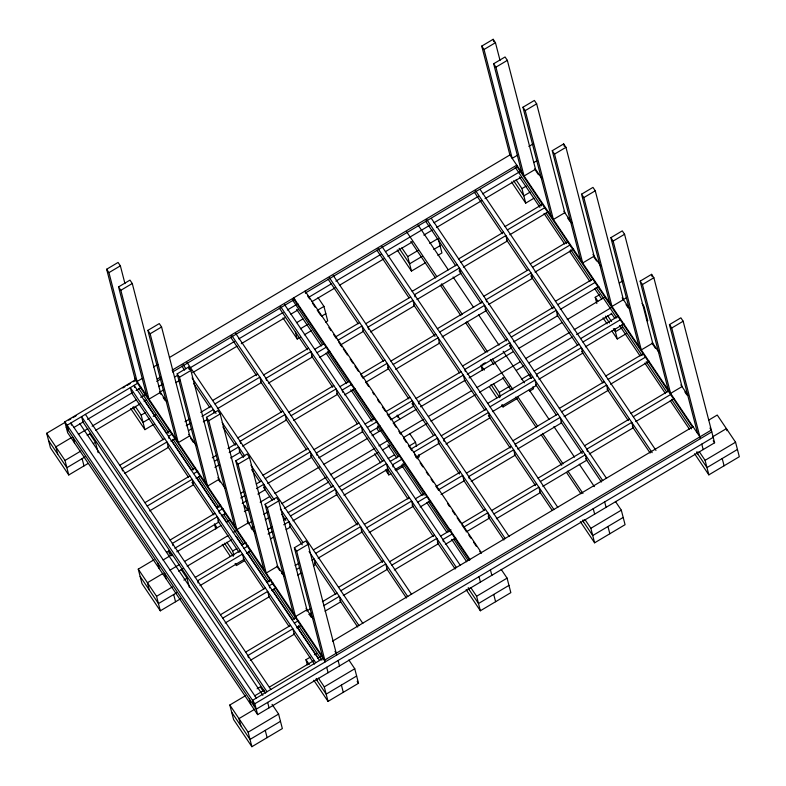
<?xml version="1.0" encoding="UTF-8"?>
<svg xmlns="http://www.w3.org/2000/svg" width="786" height="786" viewBox="0 0 786 786"><rect width="100%" height="100%" fill="white"/><g stroke="black" fill="none" stroke-linecap="round" stroke-linejoin="round"><path stroke-width="1.18" d="M336.703 655.043L308.083 544.364L305.793 540.965L294.367 547.763L296.656 551.163L325.276 661.832L135.28 379.913L106.65 269.244L118.077 262.445L120.366 265.845L124.954 283.589M699.894 436.878L509.898 154.96L481.739 46.099L493.166 39.3L495.455 42.699L500.043 60.443M142.286 378.41L137.098 381.495L108.94 272.634L120.366 265.845M517.375 155.264L512.187 158.35L484.029 49.489L495.455 42.699M118.558 286.9L129.985 280.111L132.274 283.5L160.423 392.361L148.996 399.16L120.848 290.299L118.558 286.9L146.707 395.761M493.647 63.754L505.064 56.965L507.353 60.355L535.512 169.216L524.085 176.015L495.937 67.154L493.647 63.754L521.796 172.615M120.848 290.299L132.274 283.5M495.937 67.154L507.353 60.355M147.856 330.375L159.283 323.586L161.572 326.976L189.721 435.837L178.304 442.636L150.146 333.775L147.856 330.375L176.015 439.236M522.945 107.24L534.372 100.441L536.661 103.84L564.81 212.692L553.383 219.491L525.235 110.629L522.945 107.24L551.094 216.091M150.146 333.775L161.572 326.976M525.235 110.629L536.661 103.84M153.614 366.915L157.829 364.409M169.422 357.512L509.898 154.96M697.604 433.479L669.456 324.618L680.873 317.829L683.162 321.219L714.602 442.783L257.641 714.631L67.645 432.713L64.825 421.827L135.536 379.756M88.052 463.494L68.755 474.97L50.442 447.794L46.688 433.283L65.602 422.033M68.746 420.156L70.848 418.909M72.951 417.661L76.104 415.784M122.852 387.97L124.954 386.722M127.047 385.474L130.201 383.597M133.355 381.721L135.457 380.473M528.86 146.432L533.065 143.936M137.825 383.155L67.115 425.226L68.529 430.669M73.805 427.525L83.296 421.876M87.521 419.36L132.903 392.371M136.066 390.485L141.342 387.341M157.318 378.99L160.482 377.103M172.075 370.206L516.766 165.148L517.227 166.956L305.361 293.011M156.728 381.426L160.943 378.921M172.547 372.024L294.819 299.279M177.164 373.861L188.581 367.062L190.87 370.461L219.029 479.313L207.602 486.112L179.454 377.251L177.164 373.861L205.313 482.712M552.244 150.716L563.67 143.917L565.959 147.316L594.118 256.177L582.691 262.966L554.533 154.105L552.244 150.716L580.402 259.577M71.605 437.497L55.845 446.87L57.722 454.121M533.812 162.515L536.966 160.639M78.384 434.314L87.875 428.665M92.1 426.159L136.42 399.789M140.645 397.274L145.921 394.14M158.585 386.604L162.81 384.089M174.413 377.182L177.587 375.305M190.241 367.769L234.572 341.399M238.787 338.884L283.117 312.523M287.332 310.008L297.894 303.73M308.446 297.452L331.663 283.638M335.877 281.133L381.259 254.133M385.484 251.618L429.804 225.248M434.029 222.743L478.35 196.372M482.575 193.857L520.568 171.26M179.454 377.251L190.87 370.461M554.533 154.105L565.959 147.316M87.177 435.365L90.341 433.479M95.617 430.345L139.947 403.975M144.162 401.469L146.275 400.212M159.99 392.047L164.215 389.532M175.828 382.625L180.043 380.119M192.708 372.584L237.028 346.213M241.253 343.708L285.573 317.338M290.859 314.194L298.238 309.802M311.963 301.637L335.18 287.823M339.405 285.318L383.725 258.948M387.95 256.433L412.218 242M423.831 235.093L432.271 230.062M436.485 227.557L481.867 200.558M485.031 198.671L520.922 177.331M68.755 474.97L65.002 460.458L80.762 451.076M93.367 443.579L95.47 442.331L89.584 433.597M154.056 424.224L144.919 429.657L141.166 415.146L145.361 412.65M296.636 322.653L302.934 318.9M317.642 310.156L323.95 306.402L318.055 297.668M425.688 262.622L411.471 271.082L407.718 256.57L418.231 250.321M429.785 243.444L438.185 238.443M533.841 198.288L525.716 203.122L521.963 188.601L526.158 186.105M85.153 456.833L66.879 467.709L48.565 440.543M149.34 418.653L143.042 422.406L132.863 407.305M153.191 416.364L155.648 414.9M300.439 328.764L307.965 324.284M321.621 316.159L325.826 313.663M422.2 256.324L409.594 263.821L399.131 248.297M433.764 249.447L440.062 245.704M530.137 192.108L523.84 195.861L513.661 180.76M282.989 317.908L297.236 339.041L300.281 337.233M304.339 334.816L311.452 330.582M325.669 322.132L327.703 320.924L323.95 306.402M437.881 255.371L441.938 252.954L438.45 239.475M212.642 400.506L257.572 373.772M505.093 226.525L542.713 204.144M166.19 432.899L170.366 430.414M184.995 421.709L189.18 419.223M200.676 412.385L211.12 406.175M214.932 403.906L259.861 377.172L261.266 382.615L217.378 408.73M263.674 374.912L308.603 348.178M458.641 258.918L503.571 232.184M507.383 229.925L545.003 207.543M119.737 465.302L164.667 438.568M172.655 433.813L168.479 436.299L169.039 438.48M186.243 425.727L190.418 423.241M201.914 416.403L213.409 409.565L214.254 412.837M314.705 349.308L324.107 343.708M335.602 336.87L359.634 322.574M412.188 291.311L457.118 264.577M460.93 262.318L505.86 235.584L507.275 241.027L463.386 267.132M509.839 234.739L548.5 211.739M206.463 417.337L217.889 410.538L220.178 413.937L248.327 522.798L236.9 529.587L208.752 420.726L206.463 417.337L234.611 526.198M581.552 194.191L592.968 187.392L595.257 190.792L623.416 299.653L611.989 306.442L583.841 197.591L581.552 194.191L609.7 303.052M316.994 352.708L326.396 347.107M337.892 340.269L361.924 325.974L363.338 331.417L340.348 345.093M365.736 323.704L410.665 296.97M170.926 441.123L176.152 438.008M188.689 430.551L191.833 428.684M203.319 421.846L207.504 419.36M268.409 383.126L312.307 357.021L310.892 351.578L265.963 378.302L266.523 380.483M208.752 420.726L220.178 413.937M583.841 197.591L595.257 190.792M124.473 473.516L168.361 447.401L166.956 441.958L122.027 468.692L122.587 470.873M319.44 357.522L329.894 351.313M416.934 299.535L460.822 273.42L459.407 267.977L414.477 294.711L415.037 296.882M370.471 331.928L414.369 305.813L412.955 300.37L368.025 327.104L368.585 329.285M237.824 437.871L282.754 411.137M530.275 263.89L567.895 241.508M191.371 470.264L195.547 467.778M212.269 457.835L216.445 455.349M227.94 448.511L236.301 443.53M288.855 412.267L333.785 385.543M483.822 296.283L528.752 269.549M532.564 267.279L570.184 244.908M144.919 502.657L189.848 475.933M193.661 473.663L197.836 471.178M214.558 461.225L217.693 459.368M229.188 452.53L238.59 446.929L239.995 452.372L230.593 457.973M291.144 415.666L336.074 388.932L337.479 394.375L293.591 420.49M339.886 386.673L349.289 381.072M360.784 374.234L384.816 359.939M437.37 328.676L482.299 301.942M242.56 446.094L286.448 419.979L285.043 414.536L240.113 441.27L240.673 443.442M535.02 272.103L573.682 249.103M147.208 506.056L192.138 479.322L193.543 484.765L149.654 510.88M351.578 384.472L342.175 390.062L342.735 392.243M363.073 377.634L387.105 363.338L388.51 368.781L365.529 382.458M390.917 361.069L435.847 334.335M439.659 332.075L484.589 305.341L486.003 310.784L442.105 336.889M196.107 478.487L200.292 476.002M214.922 467.297L219.097 464.811M488.558 304.496L532.456 278.391L531.041 272.948L486.112 299.682L486.672 301.853M393.206 364.468L438.136 337.734L439.541 343.177L395.653 369.292M344.622 394.886L355.075 388.667M235.761 460.812L247.187 454.013L249.476 457.413L277.625 566.274L266.208 573.063L238.05 464.212L235.761 460.812L263.919 569.673M610.85 237.667L622.276 230.868L624.565 234.267L652.714 343.128L641.288 349.927L613.139 241.066L610.85 237.667L638.998 346.528M238.05 464.212L249.476 457.413M613.139 241.066L624.565 234.267M263.005 475.235L307.935 448.501M555.456 301.254L593.076 278.873M216.553 507.628L220.728 505.143M240.585 493.333L243.719 491.466M256.256 484.009L261.483 480.894M265.295 478.635L310.224 451.901L311.629 457.344L267.741 483.449M314.036 449.631L358.966 422.897M509.004 333.647L553.933 306.913M557.746 304.644L595.366 282.262M170.09 540.021L215.03 513.287M223.018 508.542L218.842 511.028L219.402 513.199M240.781 497.97L244.967 495.485M256.452 488.646L263.772 484.294L265.177 489.737L257.867 494.089M365.068 424.037L374.47 418.437M385.965 411.599L409.997 397.303M462.551 366.04L507.481 339.306M511.293 337.037L556.223 310.313L557.628 315.756L513.739 341.861M560.192 309.468L598.863 286.468M367.357 427.427L376.759 421.836M388.255 414.998L412.286 400.703L413.691 406.146L390.701 419.822M416.099 398.433L461.028 371.699M221.288 515.852L225.474 513.356M242.186 503.413L246.372 500.928M318.772 457.855L362.66 431.74L361.255 426.297L316.326 453.031L316.886 455.212M180.633 598.755L160.324 610.83L142.011 583.664L138.257 569.143L154.017 559.77M166.622 552.273L168.715 551.025L171.987 555.879M482.024 364.635L485.178 362.759M596.82 303.514L595.218 297.295L599.413 294.799M619.378 282.921L622.522 281.044M174.836 548.245L218.724 522.13L217.319 516.687L172.38 543.421L172.949 545.602M369.803 432.251L380.257 426.032M467.287 374.254L511.175 348.149L509.77 342.706L464.84 369.44L465.4 371.611M163.075 559.996L172.576 554.346M176.801 551.831L221.121 525.461M226.397 522.326L230.622 519.811M244.338 511.647L248.563 509.141M260.166 502.234L269.667 496.585M274.943 493.441L319.273 467.071M323.488 464.565L367.809 438.195M372.033 435.68L382.585 429.402M393.138 423.123L416.354 409.319M420.579 406.804L464.899 380.434M469.124 377.919L513.445 351.558M518.731 348.414L561.99 322.673M567.266 319.538L605.259 296.931M265.059 504.288L276.485 497.489L278.775 500.888L306.933 609.749L295.507 616.548L267.348 507.687L265.059 504.288L293.217 613.149M640.148 281.142L651.574 274.343L653.864 277.743L682.012 386.604L670.596 393.403L642.437 284.542L640.148 281.142L668.306 390.003M267.348 507.687L278.775 500.888M642.437 284.542L653.864 277.743M163.174 573.358L147.414 582.731L149.291 589.991M623.278 299.633L626.432 297.756M169.943 570.184L179.444 564.535M184.72 561.391L227.989 535.649M233.265 532.515L237.49 530M248.042 523.722L252.267 521.216M263.87 514.309L268.095 511.794M281.81 503.63L326.131 477.269M330.356 474.754L374.676 448.384M378.901 445.878L389.453 439.6M400.005 433.322L423.222 419.508M428.508 416.364L471.767 390.622M477.043 387.488L520.312 361.747M525.588 358.603L569.919 332.232M574.134 329.727L612.127 307.12M178.746 571.235L182.961 568.72M187.186 566.215L231.506 539.844M251.559 527.917L253.672 526.659M265.275 519.752L269.5 517.237M284.277 508.454L328.597 482.083M333.873 478.939L378.204 452.569M382.418 450.064L389.807 445.662M403.523 437.507L426.749 423.693M430.964 421.178L475.294 394.808M479.509 392.302L503.787 377.86M516.451 370.324L523.84 365.932M529.116 362.788L572.385 337.047M576.6 334.541L611.429 313.82M288.177 512.6L333.117 485.866M580.638 338.609L618.258 316.237M241.724 544.993L245.91 542.507M267.849 529.45L272.035 526.964M283.53 520.126L286.664 518.259M290.466 515.999L335.406 489.265L336.811 494.708L292.923 520.813M339.218 486.996L384.148 460.262M534.185 371.012L579.115 344.278M582.927 342.008L620.547 319.627M160.324 610.83L156.571 596.319L172.331 586.946M183.885 580.068L187.029 578.201L181.144 569.467M233.806 555.162L232.725 551.015L236.93 548.51M388.196 458.523L394.503 454.77M409.211 446.016L415.509 442.272L409.624 433.538M500.358 396.576L499.287 392.43L509.79 386.181M521.344 379.304L529.754 374.313L530.825 378.459M195.272 577.386L240.211 550.652M244.014 548.392L248.199 545.906M268.055 534.087L272.231 531.601M283.726 524.763L288.953 521.658L290.358 527.101L286.183 529.587M341.507 490.395L386.437 463.661L387.842 469.104L343.954 495.219M390.249 461.392L399.652 455.801M411.147 448.963L435.179 434.668M487.733 403.405L532.662 376.671M585.374 346.832L624.045 323.832M176.722 592.703L158.448 603.579L140.134 576.403M622.512 327.497L615.409 331.721L613.365 328.705M401.941 459.201L392.538 464.791L393.098 466.972M413.436 452.363L437.468 438.057L438.873 443.5L415.882 457.177M441.28 435.798L486.21 409.064M490.022 406.794L534.952 380.07L536.357 385.513L492.468 411.618M246.47 553.206L250.646 550.721M270.502 538.911L273.636 537.044M538.921 379.225L582.809 353.111L581.404 347.667L536.474 374.401L537.035 376.582M200.017 585.599L243.906 559.494L242.501 554.051L197.561 580.785L198.131 582.957M394.985 469.615L405.438 463.396M235.122 563.513L236.478 565.527L244.603 560.693M385.415 469.881L388.805 474.911L390.829 473.703M395.908 470.676L403.022 466.452M417.238 457.992L419.262 456.784L418.732 454.711M501.684 404.937L503.04 406.942L517.257 398.492M529.44 391.241L533.507 388.824L532.967 386.751M611.852 330.935L617.285 338.982L626.422 333.549M446.016 444.011L489.904 417.906L488.499 412.463L443.569 439.197L444.129 441.368M296.656 551.163L308.083 544.364M700.365 438.696L671.735 328.017L683.162 321.219M313.359 549.964L358.298 523.23M605.819 375.973L643.439 353.592M266.906 582.357L271.091 579.872M281.535 573.652L283.628 572.405M295.123 565.566L299.299 563.081M315.648 553.354L360.587 526.63L361.992 532.073L318.104 558.178M364.39 524.36L409.329 497.626M559.367 408.366L604.296 381.642M608.109 379.373L645.728 356.991M220.453 614.75L265.393 588.016M273.381 583.261L269.195 585.757L269.765 587.928M296.371 569.585L299.505 567.728M312.042 560.261L314.135 559.023L315.54 564.466L313.447 565.704M366.679 527.76L411.618 501.026L413.023 506.469L369.135 532.574M415.421 498.756L424.833 493.166M436.328 486.328L460.36 472.032M512.914 440.769L557.844 414.035M561.656 411.766L606.586 385.032L607.991 390.475L564.102 416.59M610.555 384.197L649.226 361.196M222.743 618.15L267.682 591.416L269.087 596.859L225.199 622.964M417.71 502.156L427.122 496.565M438.617 489.727L462.649 475.422L464.054 480.865L441.064 494.541M466.452 473.162L511.391 446.428M271.651 590.571L275.827 588.085M297.776 575.028L300.91 573.171M420.166 506.98L430.62 500.761M517.65 448.983L561.538 422.868L560.133 417.425L515.203 444.159L515.763 446.34M471.197 481.376L515.085 455.271L513.68 449.828L468.741 476.552L469.311 478.733M338.54 587.329L383.48 560.595M631.001 413.338L668.611 390.956M292.087 619.722L296.273 617.236M306.717 611.017L310.902 608.531M322.398 601.693L337.027 592.988M340.829 590.718L385.769 563.984L387.174 569.428L343.286 595.542M389.571 561.725L434.511 534.991M584.538 445.731L629.478 418.997M633.29 416.737L670.9 394.356M245.635 652.115L290.574 625.381M294.377 623.111L298.562 620.626M309.006 614.416L312.14 612.549M323.635 605.711L339.316 596.387L340.721 601.83L325.05 611.154M391.86 565.124L436.8 538.39L438.205 543.833L394.317 569.938M440.602 536.121L451.056 529.902M461.51 523.692L485.542 509.387M538.086 478.124L583.025 451.4M635.736 421.561L674.398 398.551M452.304 533.92L442.891 539.52L443.461 541.692M463.799 527.082L487.831 512.786L489.236 518.229L466.245 531.906M491.633 510.517L536.573 483.793M540.375 481.523L585.315 454.789L586.72 460.232L542.831 486.347M296.833 627.935L301.009 625.45M589.284 453.954L633.172 427.839L631.767 422.396L586.828 449.13L587.397 451.311M493.922 513.916L538.862 487.182L540.267 492.625L496.379 518.74M250.38 660.328L294.269 634.223L292.864 628.78L247.924 655.504L248.494 657.686M445.348 544.344L455.801 538.125M332.527 641.15L693.026 426.69M272.054 704.354L278.598 714.061L282.351 728.573L251.884 746.7L233.58 719.524L229.817 705.013L245.576 695.639M257.13 688.762L260.284 686.885L263.556 691.739M307.326 664.887L305.98 659.7L310.185 657.204M314.38 654.709L316.483 653.451M708.844 420.038L717.245 415.037L735.558 442.213L739.312 456.725L708.844 474.852L694.598 453.719M254.644 695.856L264.145 690.206M269.421 687.072L313.742 660.702M317.966 658.187L322.191 655.681M323.243 658.285L252.542 700.346L253.947 705.789M257.641 714.631L254.831 703.745L711.782 431.897M254.733 709.227L238.973 718.601L240.85 725.851M712.745 436.751L726.402 428.625L726.932 430.699M713.197 437.34L256.236 709.188L66.24 427.27M251.884 746.7L248.13 732.188L278.598 714.061M354.761 668.758L358.514 683.27L328.047 701.387L324.294 686.876L354.761 668.758L348.876 660.024M507.078 578.132L510.831 592.654L480.364 610.771L476.611 596.26L507.078 578.132L501.193 569.398M621.313 510.173L625.067 524.684L594.609 542.812L590.856 528.3L621.313 510.173L615.428 501.439M708.844 474.852L705.091 460.331L735.558 442.213M280.474 721.322L250.007 739.439L231.703 712.273M356.638 676.009L326.17 694.136L316.001 679.035M508.955 585.393L478.487 603.52L468.024 587.987M623.19 517.434L592.732 535.551L582.554 520.46M737.435 449.464L706.968 467.591L696.504 452.068M481.739 46.099L484.029 49.489M669.456 324.618L671.735 328.017M642.024 303.435L643.989 306.344L647.743 320.855L646.387 318.851M535.04 168.518L541.898 178.697M563.847 211.257L572.08 223.47M592.968 254.477L600.887 266.218M622.148 297.766L629.006 307.945M652.331 342.549L659.189 352.727M680.873 384.904L687.996 395.476M709.945 428.046L711.32 430.08L324.805 660.024L134.809 378.105M534.824 169.314L538.449 174.689M567.747 218.164L569.919 221.387M593.813 256.835L596.603 260.981M626.02 304.644L628.102 307.729M652.026 343.217L655.544 348.434M684.861 391.949L686.915 394.994M713.226 440.75L714.602 442.783M516.54 165.934L692.82 427.496M515.203 167.3L541.269 205.981M546.064 213.104L566.647 243.631M570.764 249.742L591.337 280.278M596.142 287.401L616.715 317.927M621.52 325.06L642.093 355.586M646.21 361.698L666.783 392.224M671.588 399.357L691.483 428.871M519.35 176.821L539.933 207.347M544.05 213.458L564.623 243.984M569.428 251.117L590.001 281.643M594.806 288.767L601.663 298.945M611.262 313.201L614.691 318.281M619.496 325.414L640.069 355.94M644.874 363.063L665.457 393.599M670.252 400.722L689.46 429.225M516.078 179.866L521.963 188.601M595.218 297.295L597.832 301.176M607.637 315.736L611.567 321.553M699.206 451.596L705.091 460.331M605.908 317.632L609.514 322.987M511.47 181.979L525.716 203.122M603.039 317.849L607.106 323.891M480.128 189.475L655.966 450.388M475.628 190.723L652.154 452.657M474.302 192.108L502.352 233.727M506.459 239.818L526.984 270.276M530.737 275.837L552.99 308.859M557.087 314.95L577.622 345.408M581.719 351.499L602.931 382.969M607.038 389.06L628.25 420.53M632.357 426.621L650.14 453.021M431.386 218.469L606.537 478.369M426.886 219.726L602.734 480.639M425.56 221.102L455.664 265.776M459.083 270.856L480.983 303.337M485.09 309.429L506.292 340.898M509.466 345.594L531.611 378.469M535.718 384.56L556.242 415.018M561.037 422.121L582.239 453.591M585.668 458.67L601.398 482.015M418.093 225.071L448.275 269.853M453.08 276.977L473.653 307.513M478.458 314.636L499.031 345.162M503.148 351.273L524.409 382.821M529.214 389.944L549.109 419.459M553.904 426.592L574.487 457.118M579.292 464.241L594.373 486.632M406.676 231.87L436.849 276.652M441.653 283.775L462.237 314.302M467.031 321.435L487.615 351.961M492.409 359.084L512.993 389.62M517.787 396.743L537.683 426.258M542.487 433.381L563.061 463.917M567.865 471.04L582.957 493.431M410.823 241.381L435.513 278.018M440.317 285.141L460.901 315.677M465.695 322.8L485.591 352.315M490.395 359.438L493.824 364.527M502.735 377.761L510.969 389.974M515.773 397.097L536.347 427.633M541.151 434.756L561.725 465.292M566.529 472.415L580.933 493.785M401.833 247.836L407.718 256.57M480.973 365.254L484.245 370.108M493.402 383.696L499.287 392.43M584.971 519.566L590.856 528.3M490.995 384.59L499.808 397.677M397.235 249.948L411.471 271.082M489.472 386.82L496.939 397.893M580.363 521.678L594.609 542.812M381.957 246.45L557.795 507.373M378.145 248.72L553.992 509.633M376.818 250.105L408.975 297.815M413.77 304.929L434.972 336.398M439.079 342.49L459.604 372.947M464.398 380.051L484.923 410.508M488.342 415.588L510.242 448.069M514.349 454.161L535.551 485.64M539.658 491.731L551.978 510.006M333.215 275.454L509.053 536.366M329.403 277.713L505.251 538.636M328.076 279.099L358.18 323.773M362.975 330.877L383.499 361.334M387.606 367.426L408.808 398.895M411.982 403.591L433.44 435.444M438.234 442.547L459.446 474.027M463.553 480.118L484.078 510.576M488.185 516.667L503.914 540.011M399.819 418.977L397.195 415.096L397.736 417.17M481.356 552.617L305.096 291.075L305.558 292.883M307.621 295.939L309.674 298.994M312.415 303.062L315.166 307.13M317.22 310.185L320.649 315.274M328.882 327.487L330.935 330.542M333.677 334.61L336.428 338.678M338.481 341.733L341.91 346.822M343.286 348.856L347.402 354.967M350.143 359.035L352.885 363.103M354.948 366.158L358.377 371.247M361.118 375.315L363.171 378.371M365.912 382.438L368.663 386.515M372.77 392.617L374.146 394.651M377.575 399.74L379.638 402.796M382.379 406.863L385.12 410.931M387.174 413.986L390.603 419.076M394.041 424.165L396.095 427.22M398.836 431.288L400.899 434.344M403.64 438.411L406.382 442.479M408.435 445.534L411.864 450.624M414.615 454.691L417.356 458.769M420.097 462.836L422.839 466.904M426.267 471.993L428.331 475.049M431.072 479.116L433.125 482.172M435.876 486.239L438.617 490.317M447.529 503.541L449.592 506.597M452.333 510.664L455.074 514.742M457.138 517.787L460.567 522.877M461.932 524.91L466.049 531.022M468.79 535.089L470.853 538.145M473.594 542.212L476.336 546.29M479.765 551.369L481.14 553.413M469.93 559.406L293.669 297.865L294.141 299.682L469.714 560.202M292.431 299.83L322.614 344.612M327.418 351.735L347.992 382.271M352.796 389.394L373.37 419.93M377.486 426.032L398.07 456.568M402.864 463.691L424.126 495.239M428.242 501.35L448.826 531.876M453.62 539L468.024 560.379M296.587 309.34L321.278 345.987M326.082 353.111L346.655 383.637M350.772 389.748L372.033 421.296M376.838 428.419L378.891 431.475M387.812 444.709L396.734 457.933M401.528 465.066L422.111 495.593M426.906 502.716L446.802 532.23M451.606 539.363L466.688 561.754M284.473 304.447L460.311 565.36M470.726 587.525L476.611 596.26M280.661 306.717L456.509 567.63M279.335 308.092L307.385 349.721M311.492 355.812L332.704 387.282M336.811 393.373L357.335 423.831M362.12 430.944L382.644 461.402M387.439 468.505L407.963 498.963M412.07 505.054L433.283 536.524M437.389 542.615L455.173 569.015M374.558 453.777L380.66 462.836M466.127 589.638L480.364 610.771M235.731 333.451L411.569 594.363M231.919 335.71L407.767 596.623M230.593 337.096L256.59 375.669M260.697 381.76L281.221 412.218M286.016 419.331L306.54 449.789M310.647 455.88L331.859 487.349M335.956 493.441L357.168 524.91M361.275 531.002L382.487 562.471M386.594 568.563L406.431 598.008M186.989 362.444L362.827 623.357M183.177 364.714L185.918 368.772M192.069 377.909L216.022 413.436M222.183 422.573L244.76 456.077M250.911 465.214L274.176 499.739M280.337 508.876L302.915 542.379M309.075 551.517L359.015 625.627M181.851 366.089L184.582 370.157M193.484 383.352L209.901 407.718M222.9 427.004L235.22 445.279M239.327 451.37L243.424 457.462M251.638 469.645L259.852 481.828M263.467 487.192L272.162 500.102M281.742 514.319L285.849 520.411M289.955 526.502L302.266 544.777M314.587 563.051L335.799 594.521M339.906 600.612L357.689 627.002M106.65 269.244L108.94 272.634M248.15 510.566L244.878 505.712L245.419 507.785M357.158 681.256L358.514 683.27M159.951 391.664L166.809 401.833M188.758 434.403L196.304 445.603M217.879 477.623L225.11 488.352M247.059 520.912L255.293 533.124M277.242 565.694L284.1 575.873M306.049 608.443L312.907 618.621M334.983 651.368L336.231 653.225M159.735 392.46L161.101 394.493M163.164 397.549L165.217 400.595M190.595 438.254L193.346 442.331M218.724 479.981L220.09 482.024M250.96 527.819L252.335 529.852M277.026 566.49L279.767 570.567M309.262 614.328L311.325 617.383M138.739 388.412L168.921 433.194M173.038 439.295L193.611 469.832M198.416 476.955L218.999 507.491M223.794 514.614L243.689 544.128M248.494 551.251L269.067 581.787M273.872 588.91L294.445 619.447M298.562 625.548L321.887 660.152M144.27 399.956L166.897 433.548M171.702 440.671L191.597 470.185M196.392 477.308L216.975 507.844M221.77 514.968L226.574 522.091M236.183 536.337L242.353 545.504M247.158 552.627L267.731 583.163M272.536 590.286L292.421 619.8M297.226 626.923L318.487 658.472M319.558 660.476L134.141 385.346L134.701 387.527M315.756 662.745L130.329 387.616L131.743 393.059L163.213 439.757M167.998 446.87L188.532 477.318M191.951 482.398L213.841 514.889M217.948 520.98L239.16 552.45M243.267 558.541L263.791 588.999M268.576 596.102L289.11 626.56M293.895 633.673L314.42 664.121M135.28 406.411L141.166 415.146M214.411 523.84L217.034 527.72M226.84 542.281L232.725 551.015M305.98 659.7L309.252 664.553M318.409 678.141L324.294 686.876M224.432 543.175L233.295 556.331M130.673 408.524L144.919 429.657M222.242 544.393L230.377 556.468M313.801 680.254L328.047 701.387M85.399 414.35L270.816 689.479M267.014 691.739L81.587 416.609L82.992 422.053L265.678 693.124M79.72 423.526L262.858 695.266M256.344 698.086L70.927 422.956L71.487 425.138M64.825 421.827L254.831 703.745M46.688 433.283L65.002 460.458M138.257 569.143L156.571 596.319M229.817 705.013L248.13 732.188M722.206 458.533L724.083 465.784M701.77 444.129L703.175 449.572M651.574 274.343L652.183 276.711M697.28 451.93L697.811 454.003M614.603 328.617L617.285 338.982M563.67 143.917L564.279 146.284M605.711 316.07L606.252 318.143M493.166 39.3L493.775 41.668M604.67 501.9L606.075 507.343M607.961 526.492L609.838 533.753M593.243 508.699L594.648 514.142M583.035 519.89L583.576 521.963M502.509 404.869L503.04 406.942M481.238 366.296L482.319 370.442M464.723 380.542L463.318 375.099L418.388 401.833L418.948 404.004M490.425 569.87L491.84 575.313M493.726 594.452L495.602 601.712M478.998 576.659L480.413 582.102M468.8 587.859L469.33 589.932M415.509 442.272L416.58 446.419M387.193 468.692L388.805 474.911M295.359 331.79L297.236 339.041M338.108 660.486L339.513 665.929M341.399 685.068L343.276 692.328M326.681 667.275L328.096 672.718M294.367 547.763L322.515 656.624M316.483 678.475L317.013 680.548M188.581 367.062L189.2 369.43M235.947 563.454L236.478 565.527M267.662 702.389L269.067 707.832M214.686 524.871L215.757 529.017M265.246 730.381L267.122 737.641M249.368 699L250.773 704.443M187.029 578.201L189.446 587.525M133.345 406.745L133.885 408.818M168.715 551.025L169.521 554.13M173.677 594.511L175.553 601.771M164.667 573.328L166.082 578.771M157.799 563.13L159.214 568.573M95.47 442.331L98.152 452.697M82.108 458.651L83.984 465.911M73.108 437.458L74.513 442.901"/></g></svg>
